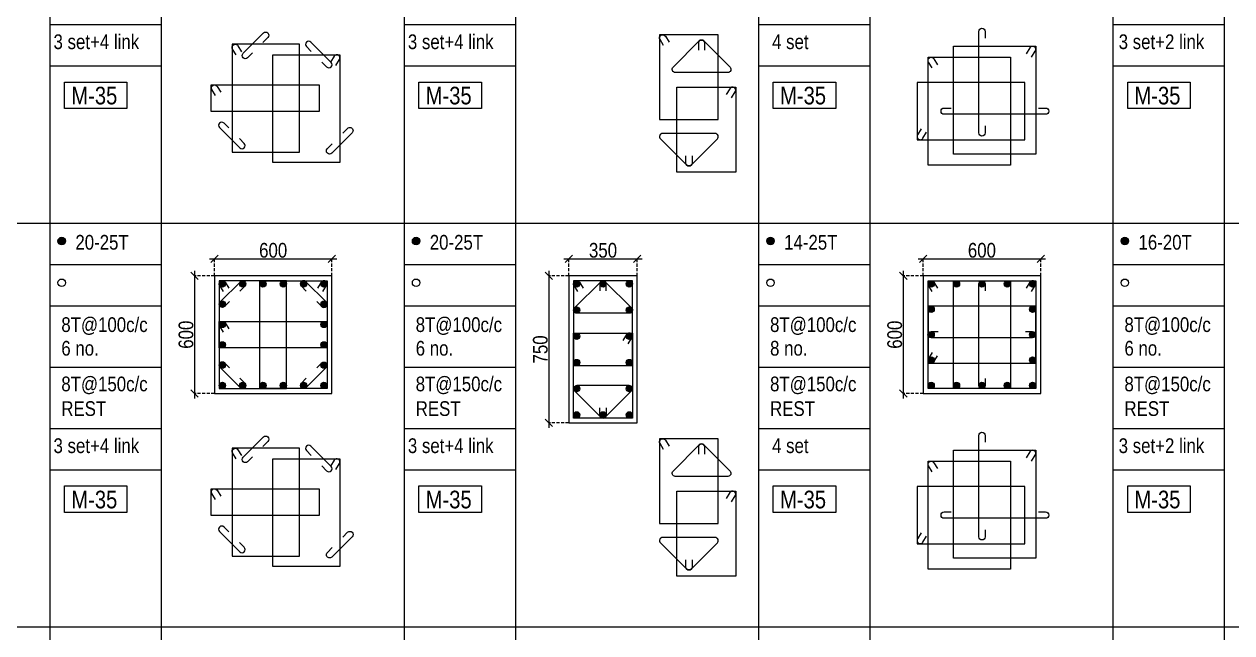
# Model space of a CAD drawing. Header units: millimetres. Extents: x 1112055 to 3390982, y -148532 to 766891.
# Drawn here: x 2561315 to 2585967, y 608104 to 620519 of the extents above; entities that cross this region are included whole.
import ezdxf
from ezdxf.enums import TextEntityAlignment as Align

# ---------------------------------------------------------------- set-up
doc = ezdxf.new("R2010")
doc.units = ezdxf.units.MM
doc.header["$PDMODE"] = 35
doc.header["$PDSIZE"] = -25
doc.linetypes.add('DASHED2', pattern=[0.375, 0.25, -0.125])
doc.linetypes.add('Hidden', pattern=[9.525, 6.35, -3.175])
for name, color, linetype, lineweight in [('B COL. SIZE DIM', 220, 'Continuous', 25), ('B COLSCH', 204, 'Continuous', 20), ('B COLUMN', 1, 'Hidden', 9), ('B STEEL', 34, 'Continuous', 15)]:
    doc.layers.add(name, color=color, linetype=linetype, lineweight=lineweight)
doc.layers.add('B TEXT', color=7, linetype='Continuous')
doc.styles.add('dim inside', font='romans.shx', dxfattribs={"width": 0.8, "height": 125})
doc.styles.add('SWINC', font='swissc.ttf')
doc.dimstyles.new('dim inside', dxfattribs={"dimtxt": 125, "dimasz": 100, "dimexe": 0, "dimexo": 0, "dimgap": 10, "dimtad": 0, "dimdec": 0, "dimzin": 0, "dimdsep": 46, "dimtxsty": 'dim inside', "dimblk": 'SMALL', "dimcen": 0.09, "dimadec": 0, "dimazin": 0, "dimtfac": 1, "dimtdec": 0, "dimtofl": 0, "dimtmove": 0, "dimatfit": 3, "dimfxl": 1, "dimtolj": 1, "dimtzin": 0, "dimarcsym": 2})

# ---------------------------------------------------------------- blocks, each defined once
blk = doc.blocks.new('_Oblique')
at = {"color": 0, "linetype": 'ByBlock', "lineweight": -2}
blk.add_line((-0.5, -0.5), (0.5, 0.5), dxfattribs=at)
blk = doc.blocks.new('*D5593')
at = {"layer": 'B COL. SIZE DIM', "color": 250, "lineweight": 9, "ltscale": 250, "transparency": 16777216}
blk.add_line((2572331, 615730), (2573931, 615730), dxfattribs=at)
at = {"layer": 'B COL. SIZE DIM', "color": 250, "linetype": 'DASHED2', "lineweight": 9, "ltscale": 250, "transparency": 16777216}
for p, q in [((2572431, 615385), (2572431, 615730)), ((2573831, 615385), (2573831, 615730))]:
    blk.add_line(p, q, dxfattribs=at)
at = {"layer": 'Defpoints', "color": 0, "lineweight": 40, "transparency": 16777216}
for p in [(2573831, 615730), (2572431, 615385), (2573831, 615385)]:
    blk.add_point(p, dxfattribs=at)
at = {"layer": 'B COL. SIZE DIM', "color": 250, "lineweight": 9, "transparency": 16777216, "xscale": 150, "yscale": 150, "zscale": 150, "rotation": 180}
blk.add_blockref('_Oblique', (2572431, 615730), dxfattribs=at)
at = {"layer": 'B COL. SIZE DIM', "color": 250, "lineweight": 9, "transparency": 16777216, "xscale": 150, "yscale": 150, "zscale": 150}
blk.add_blockref('_Oblique', (2573831, 615730), dxfattribs=at)
at = {"layer": 'B COL. SIZE DIM', "color": 6, "transparency": 16777216, "insert": (2573131, 615905), "char_height": 300, "attachment_point": 5, "style": 'SWINC'}
blk.add_mtext('\\A1;350', dxfattribs=at)
blk = doc.blocks.new('*D5594')
at = {"layer": 'B COL. SIZE DIM', "color": 250, "lineweight": 9, "ltscale": 250, "transparency": 16777216}
blk.add_line((2572027, 615485), (2572027, 612285), dxfattribs=at)
at = {"layer": 'B COL. SIZE DIM', "color": 250, "linetype": 'DASHED2', "lineweight": 9, "ltscale": 250, "transparency": 16777216}
for p, q in [((2572431, 615385), (2572027, 615385)), ((2572431, 612385), (2572027, 612385))]:
    blk.add_line(p, q, dxfattribs=at)
at = {"layer": 'Defpoints', "color": 0, "lineweight": 40, "transparency": 16777216}
for p in [(2572431, 615385), (2572027, 612385), (2572431, 612385)]:
    blk.add_point(p, dxfattribs=at)
at = {"layer": 'B COL. SIZE DIM', "color": 250, "lineweight": 9, "transparency": 16777216, "xscale": 150, "yscale": 150, "zscale": 150}
for p, rotation in [((2572027, 615385), 90), ((2572027, 612385), 270)]:
    blk.add_blockref('_Oblique', p, dxfattribs=dict(at, rotation=rotation))
at = {"layer": 'B COL. SIZE DIM', "color": 6, "transparency": 16777216, "insert": (2571852, 613885), "char_height": 300, "attachment_point": 5, "rotation": 90, "style": 'SWINC'}
blk.add_mtext('\\A1;750', dxfattribs=at)
blk = doc.blocks.new('*D5605')
at = {"layer": 'B COL. SIZE DIM', "color": 250, "lineweight": 9, "ltscale": 250, "transparency": 16777216}
blk.add_line((2579565, 615730), (2582165, 615730), dxfattribs=at)
at = {"layer": 'B COL. SIZE DIM', "color": 250, "linetype": 'DASHED2', "lineweight": 9, "ltscale": 250, "transparency": 16777216}
for p, q in [((2579665, 615385), (2579665, 615730)), ((2582065, 615385), (2582065, 615730))]:
    blk.add_line(p, q, dxfattribs=at)
at = {"layer": 'Defpoints', "color": 0, "lineweight": 40, "transparency": 16777216}
for p in [(2582065, 615730), (2579665, 615385), (2582065, 615385)]:
    blk.add_point(p, dxfattribs=at)
at = {"layer": 'B COL. SIZE DIM', "color": 250, "lineweight": 9, "transparency": 16777216, "xscale": 150, "yscale": 150, "zscale": 150, "rotation": 180}
blk.add_blockref('_Oblique', (2579665, 615730), dxfattribs=at)
at = {"layer": 'B COL. SIZE DIM', "color": 250, "lineweight": 9, "transparency": 16777216, "xscale": 150, "yscale": 150, "zscale": 150}
blk.add_blockref('_Oblique', (2582065, 615730), dxfattribs=at)
at = {"layer": 'B COL. SIZE DIM', "color": 6, "transparency": 16777216, "insert": (2580865, 615905), "char_height": 300, "attachment_point": 5, "style": 'SWINC'}
blk.add_mtext('\\A1;600', dxfattribs=at)
blk = doc.blocks.new('*D5606')
at = {"layer": 'B COL. SIZE DIM', "color": 250, "lineweight": 9, "ltscale": 250, "transparency": 16777216}
blk.add_line((2579261, 615485), (2579261, 612885), dxfattribs=at)
at = {"layer": 'B COL. SIZE DIM', "color": 250, "linetype": 'DASHED2', "lineweight": 9, "ltscale": 250, "transparency": 16777216}
for p, q in [((2579665, 615385), (2579261, 615385)), ((2579665, 612985), (2579261, 612985))]:
    blk.add_line(p, q, dxfattribs=at)
at = {"layer": 'Defpoints', "color": 0, "lineweight": 40, "transparency": 16777216}
for p in [(2579665, 615385), (2579261, 612985), (2579665, 612985)]:
    blk.add_point(p, dxfattribs=at)
at = {"layer": 'B COL. SIZE DIM', "color": 250, "lineweight": 9, "transparency": 16777216, "xscale": 150, "yscale": 150, "zscale": 150}
for p, rotation in [((2579261, 615385), 90), ((2579261, 612985), 270)]:
    blk.add_blockref('_Oblique', p, dxfattribs=dict(at, rotation=rotation))
at = {"layer": 'B COL. SIZE DIM', "color": 6, "transparency": 16777216, "insert": (2579086, 614185), "char_height": 300, "attachment_point": 5, "rotation": 90, "style": 'SWINC'}
blk.add_mtext('\\A1;600', dxfattribs=at)
blk = doc.blocks.new('*D5407')
at = {"layer": 'B COL. SIZE DIM', "color": 250, "lineweight": 9, "ltscale": 250, "transparency": 16777216}
blk.add_line((2565098, 615730), (2567698, 615730), dxfattribs=at)
at = {"layer": 'B COL. SIZE DIM', "color": 250, "linetype": 'DASHED2', "lineweight": 9, "ltscale": 250, "transparency": 16777216}
for p, q in [((2565198, 615385), (2565198, 615730)), ((2567598, 615385), (2567598, 615730))]:
    blk.add_line(p, q, dxfattribs=at)
at = {"layer": 'Defpoints', "color": 0, "lineweight": 40, "transparency": 16777216}
for p in [(2567598, 615730), (2565198, 615385), (2567598, 615385)]:
    blk.add_point(p, dxfattribs=at)
at = {"layer": 'B COL. SIZE DIM', "color": 250, "lineweight": 9, "transparency": 16777216, "xscale": 150, "yscale": 150, "zscale": 150, "rotation": 180}
blk.add_blockref('_Oblique', (2565198, 615730), dxfattribs=at)
at = {"layer": 'B COL. SIZE DIM', "color": 250, "lineweight": 9, "transparency": 16777216, "xscale": 150, "yscale": 150, "zscale": 150}
blk.add_blockref('_Oblique', (2567598, 615730), dxfattribs=at)
at = {"layer": 'B COL. SIZE DIM', "color": 6, "transparency": 16777216, "insert": (2566398, 615905), "char_height": 300, "attachment_point": 5, "style": 'SWINC'}
blk.add_mtext('\\A1;600', dxfattribs=at)
blk = doc.blocks.new('*D5408')
at = {"layer": 'B COL. SIZE DIM', "color": 250, "lineweight": 9, "ltscale": 250, "transparency": 16777216}
blk.add_line((2564794, 615485), (2564794, 612885), dxfattribs=at)
at = {"layer": 'B COL. SIZE DIM', "color": 250, "linetype": 'DASHED2', "lineweight": 9, "ltscale": 250, "transparency": 16777216}
for p, q in [((2565198, 615385), (2564794, 615385)), ((2565198, 612985), (2564794, 612985))]:
    blk.add_line(p, q, dxfattribs=at)
at = {"layer": 'Defpoints', "color": 0, "lineweight": 40, "transparency": 16777216}
for p in [(2565198, 615385), (2564794, 612985), (2565198, 612985)]:
    blk.add_point(p, dxfattribs=at)
at = {"layer": 'B COL. SIZE DIM', "color": 250, "lineweight": 9, "transparency": 16777216, "xscale": 150, "yscale": 150, "zscale": 150}
for p, rotation in [((2564794, 615385), 90), ((2564794, 612985), 270)]:
    blk.add_blockref('_Oblique', p, dxfattribs=dict(at, rotation=rotation))
at = {"layer": 'B COL. SIZE DIM', "color": 6, "transparency": 16777216, "insert": (2564619, 614185), "char_height": 300, "attachment_point": 5, "rotation": 90, "style": 'SWINC'}
blk.add_mtext('\\A1;600', dxfattribs=at)

msp = doc.modelspace()

# ---------------------------------------------------------------- hatches: boundary and pattern name
at = {"layer": 'B STEEL', "lineweight": 9, "ltscale": 0.5}
h = msp.add_hatch(color=34, dxfattribs=at)
edge = h.paths.add_edge_path()
edge.add_arc((2562082.3, 616094.5), 76.8, 0, 360)
h = msp.add_hatch(color=34, dxfattribs=at)
edge = h.paths.add_edge_path()
edge.add_arc((2569315.9, 616094.5), 76.8, 0, 360)
h = msp.add_hatch(color=34, dxfattribs=at)
edge = h.paths.add_edge_path()
edge.add_arc((2576549.4, 616094.5), 76.8, 0, 360)
h = msp.add_hatch(color=34, dxfattribs=at)
edge = h.paths.add_edge_path()
edge.add_arc((2583783, 616094.5), 76.8, 0, 360)
h = msp.add_hatch(color=34, dxfattribs=at)
edge = h.paths.add_edge_path()
edge.add_arc((2565361.5, 615221.3), 64, 0, 360)
h = msp.add_hatch(color=34, dxfattribs=at)
edge = h.paths.add_edge_path()
edge.add_arc((2565775.9, 615221.3), 64, 180, 540, ccw=False)
at = {"layer": 'B STEEL'}
h = msp.add_hatch(color=34, dxfattribs=at)
edge = h.paths.add_edge_path()
edge.add_arc((2566190.3, 615221.3), 64, 0, 360)
h = msp.add_hatch(color=34, dxfattribs=at)
edge = h.paths.add_edge_path()
edge.add_arc((2566604.7, 615221.3), 64, 0, 360)
at = {"layer": 'B STEEL', "lineweight": 9, "ltscale": 0.5}
h = msp.add_hatch(color=34, dxfattribs=at)
edge = h.paths.add_edge_path()
edge.add_arc((2567019.1, 615221.3), 64, 180, 540, ccw=False)
h = msp.add_hatch(color=34, dxfattribs=at)
edge = h.paths.add_edge_path()
edge.add_arc((2567433.5, 615221.3), 64, 180, 540, ccw=False)
h = msp.add_hatch(color=34, dxfattribs=at)
edge = h.paths.add_edge_path()
edge.add_arc((2572595.1, 615221.3), 64, 0, 360)
h = msp.add_hatch(color=34, dxfattribs=at)
edge = h.paths.add_edge_path()
edge.add_arc((2573131.1, 615221.3), 64, 180, 540, ccw=False)
h = msp.add_hatch(color=34, dxfattribs=at)
edge = h.paths.add_edge_path()
edge.add_arc((2573667, 615221.3), 64, 180, 540, ccw=False)
h = msp.add_hatch(color=34, dxfattribs=at)
edge = h.paths.add_edge_path()
edge.add_arc((2579828.6, 615221.3), 64, 0, 360)
h = msp.add_hatch(color=34, dxfattribs=at)
edge = h.paths.add_edge_path()
edge.add_arc((2580346.6, 615221.3), 64, 180, 540, ccw=False)
h = msp.add_hatch(color=34, dxfattribs=at)
edge = h.paths.add_edge_path()
edge.add_arc((2580864.6, 615221.3), 64, 180, 540, ccw=False)
h = msp.add_hatch(color=34, dxfattribs=at)
edge = h.paths.add_edge_path()
edge.add_arc((2581382.6, 615221.3), 64, 180, 540, ccw=False)
h = msp.add_hatch(color=34, dxfattribs=at)
edge = h.paths.add_edge_path()
edge.add_arc((2581900.6, 615221.3), 64, 180, 540, ccw=False)
h = msp.add_hatch(color=34, dxfattribs=at)
edge = h.paths.add_edge_path()
edge.add_arc((2565361.5, 614807), 64, 0, 360)
h = msp.add_hatch(color=34, dxfattribs=at)
edge = h.paths.add_edge_path()
edge.add_arc((2567433.5, 614807), 64, 180, 540, ccw=False)
at = {"layer": 'B STEEL', "lineweight": 30}
h = msp.add_hatch(color=34, dxfattribs=at)
edge = h.paths.add_edge_path()
edge.add_arc((2572595.1, 614687), 64, 0, 360)
h = msp.add_hatch(color=34, dxfattribs=at)
edge = h.paths.add_edge_path()
edge.add_arc((2573667, 614687), 64, 0, 360)
at = {"layer": 'B STEEL', "lineweight": 9, "ltscale": 0.5}
h = msp.add_hatch(color=34, dxfattribs=at)
edge = h.paths.add_edge_path()
edge.add_arc((2579828.6, 614703.4), 64, 180, 540, ccw=False)
h = msp.add_hatch(color=34, dxfattribs=at)
edge = h.paths.add_edge_path()
edge.add_arc((2581900.6, 614703.4), 64, 180, 540, ccw=False)
at = {"layer": 'B STEEL'}
h = msp.add_hatch(color=34, dxfattribs=at)
edge = h.paths.add_edge_path()
edge.add_arc((2565361.5, 614392.6), 64, 0, 360)
h = msp.add_hatch(color=34, dxfattribs=at)
edge = h.paths.add_edge_path()
edge.add_arc((2567433.5, 614392.6), 64, 0, 360)
at = {"layer": 'B STEEL', "lineweight": 30}
h = msp.add_hatch(color=34, dxfattribs=at)
edge = h.paths.add_edge_path()
edge.add_arc((2572595.1, 614152.6), 64, 0, 360)
h = msp.add_hatch(color=34, dxfattribs=at)
edge = h.paths.add_edge_path()
edge.add_arc((2573667, 614152.6), 64, 0, 360)
at = {"layer": 'B STEEL', "lineweight": 9, "ltscale": 0.5}
h = msp.add_hatch(color=34, dxfattribs=at)
edge = h.paths.add_edge_path()
edge.add_arc((2579828.6, 614185.4), 64, 180, 540, ccw=False)
h = msp.add_hatch(color=34, dxfattribs=at)
edge = h.paths.add_edge_path()
edge.add_arc((2581900.6, 614185.4), 64, 180, 540, ccw=False)
at = {"layer": 'B STEEL'}
h = msp.add_hatch(color=34, dxfattribs=at)
edge = h.paths.add_edge_path()
edge.add_arc((2565361.5, 613978.2), 64, 0, 360)
h = msp.add_hatch(color=34, dxfattribs=at)
edge = h.paths.add_edge_path()
edge.add_arc((2567433.5, 613978.2), 64, 0, 360)
at = {"layer": 'B STEEL', "lineweight": 9, "ltscale": 0.5}
h = msp.add_hatch(color=34, dxfattribs=at)
edge = h.paths.add_edge_path()
edge.add_arc((2565361.5, 613563.8), 64, 0, 360)
h = msp.add_hatch(color=34, dxfattribs=at)
edge = h.paths.add_edge_path()
edge.add_arc((2567433.5, 613563.8), 64, 180, 540, ccw=False)
at = {"layer": 'B STEEL', "lineweight": 30}
h = msp.add_hatch(color=34, dxfattribs=at)
edge = h.paths.add_edge_path()
edge.add_arc((2572595.1, 613618.2), 64, 0, 360)
h = msp.add_hatch(color=34, dxfattribs=at)
edge = h.paths.add_edge_path()
edge.add_arc((2573667, 613618.2), 64, 0, 360)
at = {"layer": 'B STEEL', "lineweight": 9, "ltscale": 0.5}
h = msp.add_hatch(color=34, dxfattribs=at)
edge = h.paths.add_edge_path()
edge.add_arc((2579828.6, 613667.4), 64, 180, 540, ccw=False)
h = msp.add_hatch(color=34, dxfattribs=at)
edge = h.paths.add_edge_path()
edge.add_arc((2581900.6, 613667.4), 64, 180, 540, ccw=False)
h = msp.add_hatch(color=34, dxfattribs=at)
edge = h.paths.add_edge_path()
edge.add_arc((2565361.5, 613149.4), 64, 0, 360, ccw=False)
h = msp.add_hatch(color=34, dxfattribs=at)
edge = h.paths.add_edge_path()
edge.add_arc((2565775.9, 613149.4), 64, -180, 180)
at = {"layer": 'B STEEL'}
h = msp.add_hatch(color=34, dxfattribs=at)
edge = h.paths.add_edge_path()
edge.add_arc((2566190.3, 613149.4), 64, 0, 360)
h = msp.add_hatch(color=34, dxfattribs=at)
edge = h.paths.add_edge_path()
edge.add_arc((2566604.7, 613149.4), 64, 0, 360)
at = {"layer": 'B STEEL', "lineweight": 9, "ltscale": 0.5}
h = msp.add_hatch(color=34, dxfattribs=at)
edge = h.paths.add_edge_path()
edge.add_arc((2567019.1, 613149.4), 64, -180, 180)
h = msp.add_hatch(color=34, dxfattribs=at)
edge = h.paths.add_edge_path()
edge.add_arc((2567433.5, 613149.4), 64, -180, 180)
at = {"layer": 'B STEEL', "lineweight": 30}
h = msp.add_hatch(color=34, dxfattribs=at)
edge = h.paths.add_edge_path()
edge.add_arc((2572595.1, 613083.8), 64, 0, 360)
h = msp.add_hatch(color=34, dxfattribs=at)
edge = h.paths.add_edge_path()
edge.add_arc((2573667, 613083.8), 64, 0, 360)
at = {"layer": 'B STEEL', "lineweight": 9, "ltscale": 0.5}
h = msp.add_hatch(color=34, dxfattribs=at)
edge = h.paths.add_edge_path()
edge.add_arc((2579828.6, 613149.4), 64, 0, 360, ccw=False)
h = msp.add_hatch(color=34, dxfattribs=at)
edge = h.paths.add_edge_path()
edge.add_arc((2580346.6, 613149.4), 64, 180, 540, ccw=False)
h = msp.add_hatch(color=34, dxfattribs=at)
edge = h.paths.add_edge_path()
edge.add_arc((2580864.6, 613149.4), 64, 180, 540, ccw=False)
h = msp.add_hatch(color=34, dxfattribs=at)
edge = h.paths.add_edge_path()
edge.add_arc((2581382.6, 613149.4), 64, 180, 540, ccw=False)
h = msp.add_hatch(color=34, dxfattribs=at)
edge = h.paths.add_edge_path()
edge.add_arc((2581900.6, 613149.4), 64, -180, 180)
h = msp.add_hatch(color=34, dxfattribs=at)
edge = h.paths.add_edge_path()
edge.add_arc((2572595.1, 612549.4), 64, 0, 360, ccw=False)
h = msp.add_hatch(color=34, dxfattribs=at)
edge = h.paths.add_edge_path()
edge.add_arc((2573131.1, 612549.4), 64, -180, 180)
h = msp.add_hatch(color=34, dxfattribs=at)
edge = h.paths.add_edge_path()
edge.add_arc((2573667, 612549.4), 64, -180, 180)

# ---------------------------------------------------------------- linework, layer by layer
at = {"layer": 'B COLSCH', "color": 250, "lineweight": 0}
for p, q in [((2561836.1, 649422.2), (2561836.1, 583503.5)), ((2564110.4, 649422.2), (2564110.4, 574628.3)), ((2569069.6, 649422.2), (2569069.6, 583503.5)), ((2571344, 649422.2), (2571344, 574628.3)), ((2576303.1, 649422.2), (2576303.1, 583503.5)), ((2578577.5, 649422.2), (2578577.5, 574628.3)), ((2583536.7, 649422.2), (2583536.7, 583503.5)), ((2585811.1, 649422.2), (2585811.1, 574628.3)), ((2561836.1, 620513.1), (2564110.4, 620513.1)), ((2569069.6, 620513.1), (2571344, 620513.1)), ((2576303.1, 620513.1), (2578577.5, 620513.1)), ((2583536.7, 620513.1), (2585811.1, 620513.1)), ((2561836.1, 619668.2), (2564110.4, 619668.2)), ((2569069.6, 619668.2), (2571344, 619668.2)), ((2576303.1, 619668.2), (2578577.5, 619668.2)), ((2583536.7, 619668.2), (2585811.1, 619668.2)), ((2487307.1, 616462.8), (2667535.6, 616462.8)), ((2561836.1, 615617.8), (2564110.4, 615617.8)), ((2569069.6, 615617.8), (2571344, 615617.8)), ((2576303.1, 615617.8), (2578577.5, 615617.8)), ((2583536.7, 615617.8), (2585811.1, 615617.8)), ((2561836.1, 614772.8), (2564110.4, 614772.8)), ((2569069.6, 614772.8), (2571344, 614772.8)), ((2576303.1, 614772.8), (2578577.5, 614772.8)), ((2583536.7, 614772.8), (2585811.1, 614772.8)), ((2561836.1, 613523.1), (2564110.4, 613523.1)), ((2569069.6, 613523.1), (2571344, 613523.1)), ((2576303.1, 613523.1), (2578577.5, 613523.1)), ((2583536.7, 613523.1), (2585811.1, 613523.1)), ((2561836.1, 612273.3), (2564110.4, 612273.3)), ((2569069.6, 612273.3), (2571344, 612273.3)), ((2576303.1, 612273.3), (2578577.5, 612273.3)), ((2583536.7, 612273.3), (2585811.1, 612273.3)), ((2561836.1, 611428.3), (2564110.4, 611428.3)), ((2569069.6, 611428.3), (2571344, 611428.3)), ((2576303.1, 611428.3), (2578577.5, 611428.3)), ((2583536.7, 611428.3), (2585811.1, 611428.3)), ((2487307.1, 608223), (2667535.6, 608223))]:
    msp.add_line(p, q, dxfattribs=at)
at = {"layer": 'B COLUMN', "color": 1, "linetype": 'ByBlock', "lineweight": 20}
for points in [[(2565197.5, 612985.4), (2567597.5, 612985.4), (2567597.5, 615385.4), (2565197.5, 615385.4)], [(2572431.1, 612385.4), (2573831.1, 612385.4), (2573831.1, 615385.4), (2572431.1, 615385.4)], [(2579664.6, 612985.4), (2582064.6, 612985.4), (2582064.6, 615385.4), (2579664.6, 615385.4)]]:
    msp.add_lwpolyline(points, close=True, dxfattribs=at)
at = {"layer": 'B STEEL', "color": 34, "lineweight": 9, "ltscale": 0.5}
for points in [[(2565974.6, 619935.1), (2565873.7, 619834.2, -1), (2565783.2, 619924.7), (2566197.6, 620339.1, -1), (2566288.1, 620248.6), (2566187.3, 620147.7)], [(2574368.9, 620083.5), (2574294.2, 620205, -1), (2574403.2, 620272.1), (2574478, 620150.6)], [(2580928.6, 618444.4), (2580928.6, 618301.7, -1), (2580800.6, 618301.7), (2580800.6, 620373.7, -1), (2580928.6, 620373.7), (2580928.6, 620231.1)], [(2565645.8, 619890.6), (2565571, 620012, -1), (2565680, 620079.2), (2565754.8, 619957.7)], [(2567389.2, 619747.5), (2567490.1, 619646.7, 1), (2567580.6, 619737.2), (2567166.2, 620151.6, 1), (2567075.7, 620061.1), (2567176.6, 619960.2)], [(2575206.2, 619989.4), (2575206.2, 620132.1, 1), (2575078.1, 620132.1), (2575078.1, 619989.4)], [(2581880.3, 619848.4), (2581955.1, 619969.9, 1), (2581846.1, 620037), (2581771.3, 619915.5)], [(2567677.2, 619676), (2567752, 619797.5, 1), (2567643, 619864.6), (2567568.2, 619743.1)], [(2579848.9, 619625.3), (2579774.1, 619746.8, -1), (2579883.1, 619813.9), (2579957.9, 619692.4)], [(2565219.8, 619061.8), (2565145.1, 619183.3, -1), (2565254.1, 619250.4), (2565328.9, 619128.9)], [(2575756.4, 619014.7), (2575831.1, 619136.2, 1), (2575722.1, 619203.3), (2575647.3, 619081.8)], [(2582023.5, 618808.4), (2582166.2, 618808.4, -1), (2582166.2, 618680.3), (2580094.2, 618680.3, -1), (2580094.2, 618808.4), (2580236.8, 618808.4)], [(2565495.5, 618401.4), (2565394.6, 618502.3, 1), (2565304.1, 618411.7), (2565718.5, 617997.3, 1), (2565809, 618087.9), (2565708.1, 618188.7)], [(2567817.8, 618293.5), (2567918.6, 618394.4, -1), (2568009.2, 618303.8), (2567594.8, 617889.4, -1), (2567504.2, 617980), (2567605.1, 618080.8)], [(2579627.6, 618381.4), (2579552.8, 618259.9, 1), (2579661.9, 618192.8), (2579736.6, 618314.3)], [(2574948.7, 617832.9), (2574948.7, 617690.3, -1), (2574820.6, 617690.3), (2574820.6, 617832.9)], [(2565381.8, 615066.3), (2565307, 615187.8, -1), (2565416, 615254.9), (2565490.8, 615133.4)], [(2565507.7, 614862.5), (2565406.8, 614761.7, -1), (2565316.3, 614852.2), (2565730.7, 615266.6, -1), (2565821.2, 615176.1), (2565720.3, 615075.2)], [(2567287.4, 614862.5), (2567388.2, 614761.7, 1), (2567478.8, 614852.2), (2567064.4, 615266.6, 1), (2566973.8, 615176.1), (2567074.7, 615075.2)], [(2567413.2, 615066.3), (2567488, 615187.8, 1), (2567379, 615254.9), (2567304.2, 615133.4)], [(2572615.3, 615066.3), (2572540.6, 615187.8, -1), (2572649.6, 615254.9), (2572724.4, 615133.4)], [(2573195.1, 615078.7), (2573195.1, 615221.3, 1), (2573067, 615221.3), (2573067, 615078.7)], [(2579848.9, 615066.3), (2579774.1, 615187.8, -1), (2579883.1, 615254.9), (2579957.9, 615133.4)], [(2580928.6, 613292), (2580928.6, 613149.4, -1), (2580800.6, 613149.4), (2580800.6, 615221.3, -1), (2580928.6, 615221.3), (2580928.6, 615078.7)], [(2581880.3, 615066.3), (2581955.1, 615187.8, 1), (2581846.1, 615254.9), (2581771.3, 615133.4)], [(2565381.8, 614237.5), (2565307, 614359, -1), (2565416, 614426.1), (2565490.8, 614304.6)], [(2573646.8, 613997.5), (2573721.6, 614119, 1), (2573612.5, 614186.1), (2573537.7, 614064.6)], [(2581757.9, 614249.4), (2581900.6, 614249.4, -1), (2581900.6, 614121.3), (2579828.6, 614121.3, -1), (2579828.6, 614249.4), (2579971.3, 614249.4)], [(2565507.7, 613508.2), (2565406.8, 613609, 1), (2565316.3, 613518.5), (2565730.7, 613104.1, 1), (2565821.2, 613194.7), (2565720.3, 613295.5)], [(2567287.4, 613508.2), (2567388.2, 613609, -1), (2567478.8, 613518.5), (2567064.4, 613104.1, -1), (2566973.8, 613194.7), (2567074.7, 613295.5)], [(2579848.9, 613822.4), (2579774.1, 613700.9, 1), (2579883.1, 613633.8), (2579957.9, 613755.3)], [(2573195.1, 612692), (2573195.1, 612549.4, -1), (2573067, 612549.4), (2573067, 612692)], [(2573195.1, 612692), (2573195.1, 612549.4, -1), (2573067, 612549.4), (2573067, 612692)], [(2565974.6, 611695.2), (2565873.7, 611594.3, -1), (2565783.2, 611684.9), (2566197.6, 612099.3, -1), (2566288.1, 612008.7), (2566187.3, 611907.9)], [(2580928.6, 610204.5), (2580928.6, 610061.9, -1), (2580800.6, 610061.9), (2580800.6, 612133.9, -1), (2580928.6, 612133.9), (2580928.6, 611991.2)], [(2565645.8, 611650.7), (2565571, 611772.2, -1), (2565680, 611839.3), (2565754.8, 611717.8)], [(2567389.2, 611507.7), (2567490.1, 611406.8, 1), (2567580.6, 611497.4), (2567166.2, 611911.8, 1), (2567075.7, 611821.2), (2567176.6, 611720.4)], [(2574368.9, 611843.7), (2574294.2, 611965.1, -1), (2574403.2, 612032.3), (2574478, 611910.8)], [(2575206.2, 611749.6), (2575206.2, 611892.2, 1), (2575078.1, 611892.2), (2575078.1, 611749.6)], [(2567677.2, 611436.1), (2567752, 611557.6, 1), (2567643, 611624.7), (2567568.2, 611503.3)], [(2579848.9, 611385.5), (2579774.1, 611506.9, -1), (2579883.1, 611574.1), (2579957.9, 611452.6)], [(2581880.3, 611608.5), (2581955.1, 611730, 1), (2581846.1, 611797.1), (2581771.3, 611675.6)], [(2565219.8, 610821.9), (2565145.1, 610943.4, -1), (2565254.1, 611010.5), (2565328.9, 610889)], [(2575756.4, 610774.9), (2575831.1, 610896.4, 1), (2575722.1, 610963.5), (2575647.3, 610842)], [(2582023.5, 610568.5), (2582166.2, 610568.5, -1), (2582166.2, 610440.5), (2580094.2, 610440.5, -1), (2580094.2, 610568.5), (2580236.8, 610568.5)], [(2565495.5, 610161.6), (2565394.6, 610262.4, 1), (2565304.1, 610171.9), (2565718.5, 609757.5, 1), (2565809, 609848), (2565708.1, 609948.9)], [(2567817.8, 610053.7), (2567918.6, 610154.5, -1), (2568009.2, 610064), (2567594.8, 609649.6, -1), (2567504.2, 609740.1), (2567605.1, 609841)], [(2579627.6, 610141.6), (2579552.8, 610020.1, 1), (2579661.9, 609953), (2579736.6, 610074.5)], [(2574948.7, 609593.1), (2574948.7, 609450.4, -1), (2574820.6, 609450.4), (2574820.6, 609593.1)]]:
    msp.add_lwpolyline(points, format="xyb", dxfattribs=at)
for points in [[(2574284.7, 618571.3), (2575484.7, 618571.3), (2575484.7, 620302.6), (2574284.7, 620302.6)], [(2565561.5, 617909.6), (2566932.7, 617909.6), (2566932.7, 620109.6), (2565561.5, 620109.6)], [(2581964.6, 620067.4), (2581964.6, 617867.4), (2580282.6, 617867.4), (2580282.6, 620067.4)], [(2567761.5, 617695), (2566390.3, 617695), (2566390.3, 619895), (2567761.5, 619895)], [(2581446.6, 619844.4), (2581446.6, 617644.4), (2579764.6, 617644.4), (2579764.6, 619844.4)], [(2565135.6, 619280.8), (2567335.6, 619280.8), (2567335.6, 618738.4), (2565135.6, 618738.4)], [(2579543.3, 618162.3), (2581743.3, 618162.3), (2581743.3, 619326.4), (2579543.3, 619326.4)], [(2574640.6, 619233.8), (2575840.6, 619233.8), (2575840.6, 617502.6), (2574640.6, 617502.6)], [(2565297.5, 613085.4), (2566668.7, 613085.4), (2566668.7, 615285.4), (2565297.5, 615285.4)], [(2567497.5, 613085.4), (2566126.3, 613085.4), (2566126.3, 615285.4), (2567497.5, 615285.4)], [(2572531.1, 613554.1), (2573731.1, 613554.1), (2573731.1, 615285.4), (2572531.1, 615285.4)], [(2581446.6, 615285.4), (2581446.6, 613085.4), (2579764.6, 613085.4), (2579764.6, 615285.4)], [(2581964.6, 615285.4), (2581964.6, 613085.4), (2580282.6, 613085.4), (2580282.6, 615285.4)], [(2579764.6, 613603.4), (2581964.6, 613603.4), (2581964.6, 614767.4), (2579764.6, 614767.4)], [(2565297.5, 614456.6), (2567497.5, 614456.6), (2567497.5, 613914.1), (2565297.5, 613914.1)], [(2572531.1, 614216.6), (2573731.1, 614216.6), (2573731.1, 612485.4), (2572531.1, 612485.4)], [(2565561.5, 609669.8), (2566932.7, 609669.8), (2566932.7, 611869.8), (2565561.5, 611869.8)], [(2574284.7, 610331.5), (2575484.7, 610331.5), (2575484.7, 612062.7), (2574284.7, 612062.7)], [(2567761.5, 609455.2), (2566390.3, 609455.2), (2566390.3, 611655.2), (2567761.5, 611655.2)], [(2581446.6, 611604.5), (2581446.6, 609404.5), (2579764.6, 609404.5), (2579764.6, 611604.5)], [(2581964.6, 611827.6), (2581964.6, 609627.6), (2580282.6, 609627.6), (2580282.6, 611827.6)], [(2565135.6, 611041), (2567335.6, 611041), (2567335.6, 610498.6), (2565135.6, 610498.6)], [(2574640.6, 610993.9), (2575840.6, 610993.9), (2575840.6, 609262.7), (2574640.6, 609262.7)], [(2579543.3, 609922.5), (2581743.3, 609922.5), (2581743.3, 611086.5), (2579543.3, 611086.5)]]:
    msp.add_lwpolyline(points, close=True, dxfattribs=at)
for points in [[(2575187.3, 620177.4), (2575723.3, 619643, -0.6687154), (2575678.1, 619533.7), (2574606.2, 619533.7, -0.6687154), (2574561, 619643), (2575096.9, 620177.4, -0.4133445)], [(2574929.9, 617644.9), (2575465.8, 618179.3, 0.6687154), (2575420.6, 618288.7), (2574348.7, 618288.7, 0.6687154), (2574303.5, 618179.3), (2574839.5, 617644.9, 0.4133445)], [(2573176.3, 615266.7), (2573712.2, 614732.3, -0.6687154), (2573667, 614622.9), (2572595.1, 614622.9, -0.6687154), (2572549.9, 614732.3), (2573085.9, 615266.7, -0.4133445)], [(2573176.3, 612504), (2573712.2, 613038.4, 0.6687154), (2573667, 613147.8), (2572595.1, 613147.8, 0.6687154), (2572549.9, 613038.4), (2573085.9, 612504, 0.4133445)], [(2575187.3, 611937.6), (2575723.3, 611403.2, -0.6687154), (2575678.1, 611293.8), (2574606.2, 611293.8, -0.6687154), (2574561, 611403.2), (2575096.9, 611937.6, -0.4133445)], [(2574929.9, 609405.1), (2575465.8, 609939.5, 0.6687154), (2575420.6, 610048.8), (2574348.7, 610048.8, 0.6687154), (2574303.5, 609939.5), (2574839.5, 609405.1, 0.4133445)]]:
    msp.add_lwpolyline(points, format="xyb", close=True, dxfattribs=at)
for centre, radius in [((2562082.3, 616094.5), 76.8), ((2569315.9, 616094.5), 76.8), ((2576549.4, 616094.5), 76.8), ((2583783, 616094.5), 76.8), ((2562082.3, 615244.3), 76.8), ((2569315.9, 615244.3), 76.8), ((2576549.4, 615244.3), 76.8), ((2583783, 615244.3), 76.8), ((2565361.5, 615221.3), 64), ((2565775.9, 615221.3), 64), ((2566190.3, 615221.3), 64), ((2566604.7, 615221.3), 64), ((2567019.1, 615221.3), 64), ((2567433.5, 615221.3), 64), ((2572595.1, 615221.3), 64), ((2573131.1, 615221.3), 64), ((2573667, 615221.3), 64), ((2579828.6, 615221.3), 64), ((2580346.6, 615221.3), 64), ((2580864.6, 615221.3), 64), ((2581382.6, 615221.3), 64), ((2581900.6, 615221.3), 64), ((2565361.5, 614807), 64), ((2567433.5, 614807), 64), ((2572595.1, 614687), 64), ((2573667, 614687), 64), ((2579828.6, 614703.4), 64), ((2581900.6, 614703.4), 64), ((2565361.5, 614392.6), 64), ((2567433.5, 614392.6), 64), ((2572595.1, 614152.6), 64), ((2573667, 614152.6), 64), ((2579828.6, 614185.4), 64), ((2581900.6, 614185.4), 64), ((2565361.5, 613978.2), 64), ((2567433.5, 613978.2), 64), ((2565361.5, 613563.8), 64), ((2567433.5, 613563.8), 64), ((2572595.1, 613618.2), 64), ((2573667, 613618.2), 64), ((2579828.6, 613667.4), 64), ((2581900.6, 613667.4), 64), ((2565361.5, 613149.4), 64), ((2565775.9, 613149.4), 64), ((2566190.3, 613149.4), 64), ((2566604.7, 613149.4), 64), ((2567019.1, 613149.4), 64), ((2567433.5, 613149.4), 64), ((2572595.1, 613083.8), 64), ((2573667, 613083.8), 64), ((2579828.6, 613149.4), 64), ((2580346.6, 613149.4), 64), ((2580864.6, 613149.4), 64), ((2581382.6, 613149.4), 64), ((2581900.6, 613149.4), 64), ((2572595.1, 612549.4), 64), ((2573131.1, 612549.4), 64), ((2573667, 612549.4), 64)]:
    msp.add_circle(centre, radius, dxfattribs=at)
at = {"layer": 'B TEXT', "color": 1}
for points in [[(2562139.7, 619339.1), (2563414.3, 619339.1), (2563414.3, 618801.1), (2562139.7, 618801.1)], [(2569373.3, 619339.1), (2570647.9, 619339.1), (2570647.9, 618801.1), (2569373.3, 618801.1)], [(2576606.8, 619339.1), (2577881.4, 619339.1), (2577881.4, 618801.1), (2576606.8, 618801.1)], [(2583840.3, 619339.1), (2585114.9, 619339.1), (2585114.9, 618801.1), (2583840.3, 618801.1)], [(2562139.7, 611099.3), (2563414.3, 611099.3), (2563414.3, 610561.3), (2562139.7, 610561.3)], [(2569373.3, 611099.3), (2570647.9, 611099.3), (2570647.9, 610561.3), (2569373.3, 610561.3)], [(2576606.8, 611099.3), (2577881.4, 611099.3), (2577881.4, 610561.3), (2576606.8, 610561.3)], [(2583840.3, 611099.3), (2585114.9, 611099.3), (2585114.9, 610561.3), (2583840.3, 610561.3)]]:
    msp.add_lwpolyline(points, close=True, dxfattribs=at)

# ---------------------------------------------------------------- texts
at = {"layer": 'B TEXT', "style": 'SWINC'}
for s, p in [('3 set+4 link', (2561914.3, 620010.7)), ('3 set+4 link', (2569147.8, 620010.7)), ('4 set', (2576581.5, 620010.7)), ('3 set+2 link', (2583656.2, 620010.7)), ('20-25T', (2562360.8, 615920)), ('20-25T', (2569594.4, 615920)), ('14-25T', (2576827.9, 615920)), ('16-20T', (2584061.5, 615920)), ('8T@100c/c', (2562073.9, 614240.1)), ('8T@100c/c', (2569307.5, 614240.1)), ('8T@100c/c', (2576541, 614240.1)), ('8T@100c/c', (2583774.5, 614240.1)), ('6 no.', (2562073.9, 613758.4)), ('6 no.', (2569307.5, 613758.4)), ('8 no.', (2576541, 613758.4)), ('6 no.', (2583774.5, 613758.4)), ('8T@150c/c', (2562073.9, 613030.2)), ('8T@150c/c', (2569307.5, 613030.2)), ('8T@150c/c', (2576541, 613030.2)), ('8T@150c/c', (2583774.5, 613030.2)), ('REST', (2562073.9, 612527.9)), ('REST', (2569307.5, 612527.9)), ('REST', (2576541, 612527.9)), ('REST', (2583774.5, 612527.9)), ('3 set+4 link', (2561914.3, 611770.8)), ('3 set+4 link', (2569147.8, 611770.8)), ('4 set', (2576581.5, 611770.8)), ('3 set+2 link', (2583656.2, 611770.8))]:
    msp.add_text(s, height=300, dxfattribs=at).set_placement(p)
at = {"layer": 'B TEXT', "color": 1, "style": 'SWINC'}
for p in [(2562277.1, 618774.6), (2569510.6, 618774.6), (2576744.2, 618774.6), (2583977.7, 618774.6), (2562277.1, 610534.8), (2569510.6, 610534.8), (2576744.2, 610534.8), (2583977.7, 610534.8)]:
    msp.add_text('M-35', height=360, dxfattribs=at).set_placement(p, align=Align.BOTTOM_LEFT)

# ---------------------------------------------------------------- dimensions: what is measured, and where the dimension line sits
at = {"layer": 'B COL. SIZE DIM', "color": 250, "ltscale": 250}
for base, p1, p2, picture, middle in [((2567597.5, 615730.3), (2565197.5, 615385.4), (2567597.5, 615385.4), '*D5407', (2566397.5, 615905.3)), ((2573831.1, 615730.3), (2572431.1, 615385.4), (2573831.1, 615385.4), '*D5593', (2573131.1, 615905.3)), ((2582064.6, 615730.3), (2579664.6, 615385.4), (2582064.6, 615385.4), '*D5605', (2580864.6, 615905.3))]:
    dim = msp.add_linear_dim(base=base, p1=p1, p2=p2, dimstyle='dim inside', override={"dimtxt": 300, "dimasz": 150, "dimgap": 25, "dimtad": 3, "dimlfac": 0.25, "dimtxsty": 'SWINC', "dimblk1": 'Oblique', "dimblk2": 'Oblique', "dimsah": 1, "dimdle": 100, "dimclrd": 250, "dimclre": 250, "dimclrt": 6, "dimfxl": 1000, "dimlwd": 9, "dimlwe": 9}, dxfattribs=at)
    dim.commit()
    dim.dimension.update_dxf_attribs({"geometry": picture, "text_midpoint": middle})
for base, p1, p2, picture, middle in [((2564793.6, 612985.4), (2565197.5, 615385.4), (2565197.5, 612985.4), '*D5408', (2564618.6, 614185.4)), ((2572027.2, 612385.4), (2572431.1, 615385.4), (2572431.1, 612385.4), '*D5594', (2571852.2, 613885.4)), ((2579260.7, 612985.4), (2579664.6, 615385.4), (2579664.6, 612985.4), '*D5606', (2579085.7, 614185.4))]:
    dim = msp.add_linear_dim(base=base, p1=p1, p2=p2, angle=90, dimstyle='dim inside', override={"dimtxt": 300, "dimasz": 150, "dimgap": 25, "dimtad": 3, "dimlfac": 0.25, "dimtxsty": 'SWINC', "dimblk1": 'Oblique', "dimblk2": 'Oblique', "dimsah": 1, "dimdle": 100, "dimclrd": 250, "dimclre": 250, "dimclrt": 6, "dimfxl": 1000, "dimlwd": 9, "dimlwe": 9}, dxfattribs=at)
    dim.commit()
    dim.dimension.update_dxf_attribs({"geometry": picture, "text_midpoint": middle})

doc.saveas('drawing.dxf')
